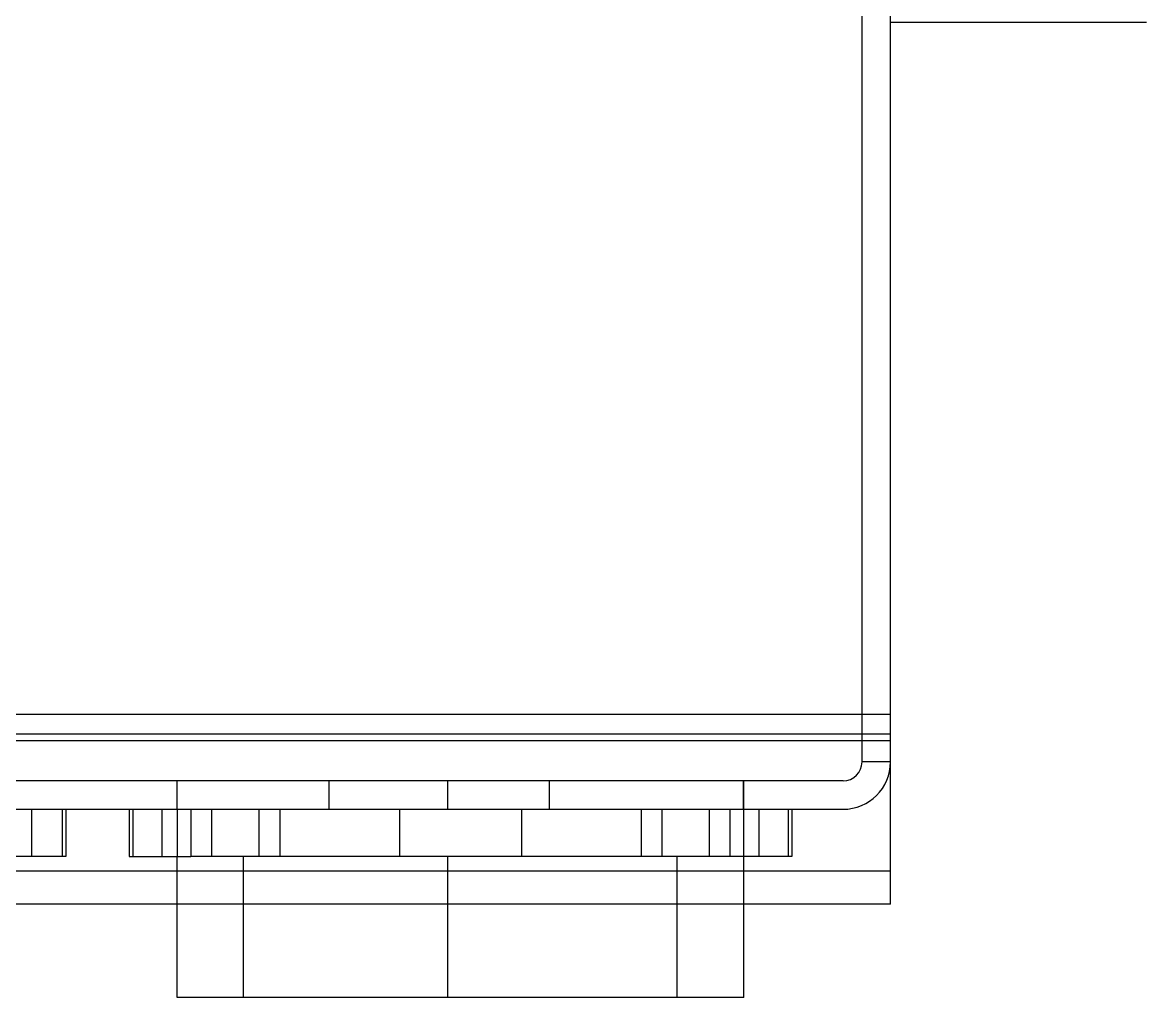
# Model space of a CAD drawing. Extents: x 0 to 233, y 0 to 414.
# Drawn here: x 79.6 to 138.5, y 0 to 51.1 of the extents above; entities that cross this region are included whole.
import ezdxf

# ---------------------------------------------------------------- set-up
doc = ezdxf.new("R2010")
doc.units = 0
doc.layers.add('-15N-THT. THIẾT BỊ ĐÓNG MỞ', color=40, linetype='CONTINUOUS')

# ---------------------------------------------------------------- blocks, each defined once
blk = doc.blocks.new('06 - N - SC VSD CHIẾU HÔNG ATV630U75~D11N4')
at = {"layer": '-15N-THT. THIẾT BỊ ĐÓNG MỞ'}
for p, q in [((-107.873, -202.049), (-107.873, -100.44)), ((-109.364, -194.593), (-109.364, -140.408)), ((-107.873, -155.818), (-107.873, -155.818)), ((-94.451, -155.818), (-107.873, -155.818)), ((-94.451, -155.818), (-94.451, -155.818)), ((-107.873, -192.107), (-225.045, -192.107)), ((-214.606, -193.125), (-107.873, -193.125)), ((-107.873, -193.494), (-214.606, -193.494)), ((-107.873, -194.593), (-109.364, -194.593)), ((-109.364, -194.593), (-109.364, -194.593)), ((-107.873, -194.593), (-107.873, -194.593)), ((-110.358, -195.587), (-213.611, -195.587)), ((-145.271, -197.078), (-145.271, -195.587)), ((-137.305, -197.078), (-137.305, -195.587)), ((-131.091, -195.587), (-131.091, -197.078)), ((-125.769, -195.587), (-125.769, -197.078)), ((-115.578, -197.078), (-115.578, -195.587)), ((-115.566, -206.951), (-115.566, -195.587)), ((-110.358, -195.587), (-110.358, -195.587)), ((-213.611, -197.078), (-110.358, -197.078)), ((-152.902, -197.078), (-152.902, -199.553)), ((-151.297, -197.078), (-151.297, -199.553)), ((-151.094, -197.078), (-151.094, -199.553)), ((-147.79, -197.078), (-147.79, -199.553)), ((-147.598, -197.078), (-147.598, -199.553)), ((-146.063, -197.078), (-146.063, -199.553)), ((-145.271, -197.078), (-145.271, -199.553)), ((-144.549, -197.078), (-144.549, -199.553)), ((-143.464, -197.078), (-143.464, -199.553)), ((-140.978, -197.078), (-140.978, -199.553)), ((-139.892, -197.078), (-139.892, -199.553)), ((-133.617, -197.078), (-133.617, -197.078)), ((-133.617, -197.078), (-133.617, -199.553)), ((-127.22, -197.078), (-127.22, -197.078)), ((-127.22, -197.078), (-127.22, -199.553)), ((-120.944, -197.078), (-120.944, -199.553)), ((-119.859, -197.078), (-119.859, -199.553)), ((-117.373, -197.078), (-117.373, -199.553)), ((-116.288, -197.078), (-116.288, -199.553)), ((-114.774, -197.078), (-114.774, -199.553)), ((-113.239, -197.078), (-113.239, -199.553)), ((-113.047, -197.078), (-113.047, -199.553)), ((-110.358, -197.078), (-110.358, -197.078)), ((-151.094, -199.553), (-173.738, -199.553)), ((-147.79, -199.553), (-144.549, -199.553)), ((-145.271, -206.951), (-145.271, -199.553)), ((-113.047, -199.553), (-144.549, -199.553)), ((-141.78, -206.951), (-141.78, -199.553)), ((-133.617, -199.553), (-133.617, -199.553)), ((-131.091, -199.553), (-131.091, -206.951)), ((-127.22, -199.553), (-127.22, -199.553)), ((-119.057, -206.951), (-119.057, -199.553)), ((-107.873, -200.324), (-214.606, -200.324)), ((-107.873, -200.324), (-107.873, -200.324)), ((-107.873, -202.049), (-210.132, -202.049)), ((-107.873, -202.049), (-107.873, -202.049)), ((-115.566, -206.951), (-145.271, -206.951))]:
    blk.add_line(p, q, dxfattribs=at)
for radius in [2.486, 0.994]:
    blk.add_arc((-110.358, -194.593), radius, 270.00002, 0, dxfattribs=at)

msp = doc.modelspace()

# ---------------------------------------------------------------- block references
msp.add_blockref('06 - N - SC VSD CHIẾU HÔNG ATV630U75~D11N4', (233, 206.951))

doc.saveas('drawing.dxf')
